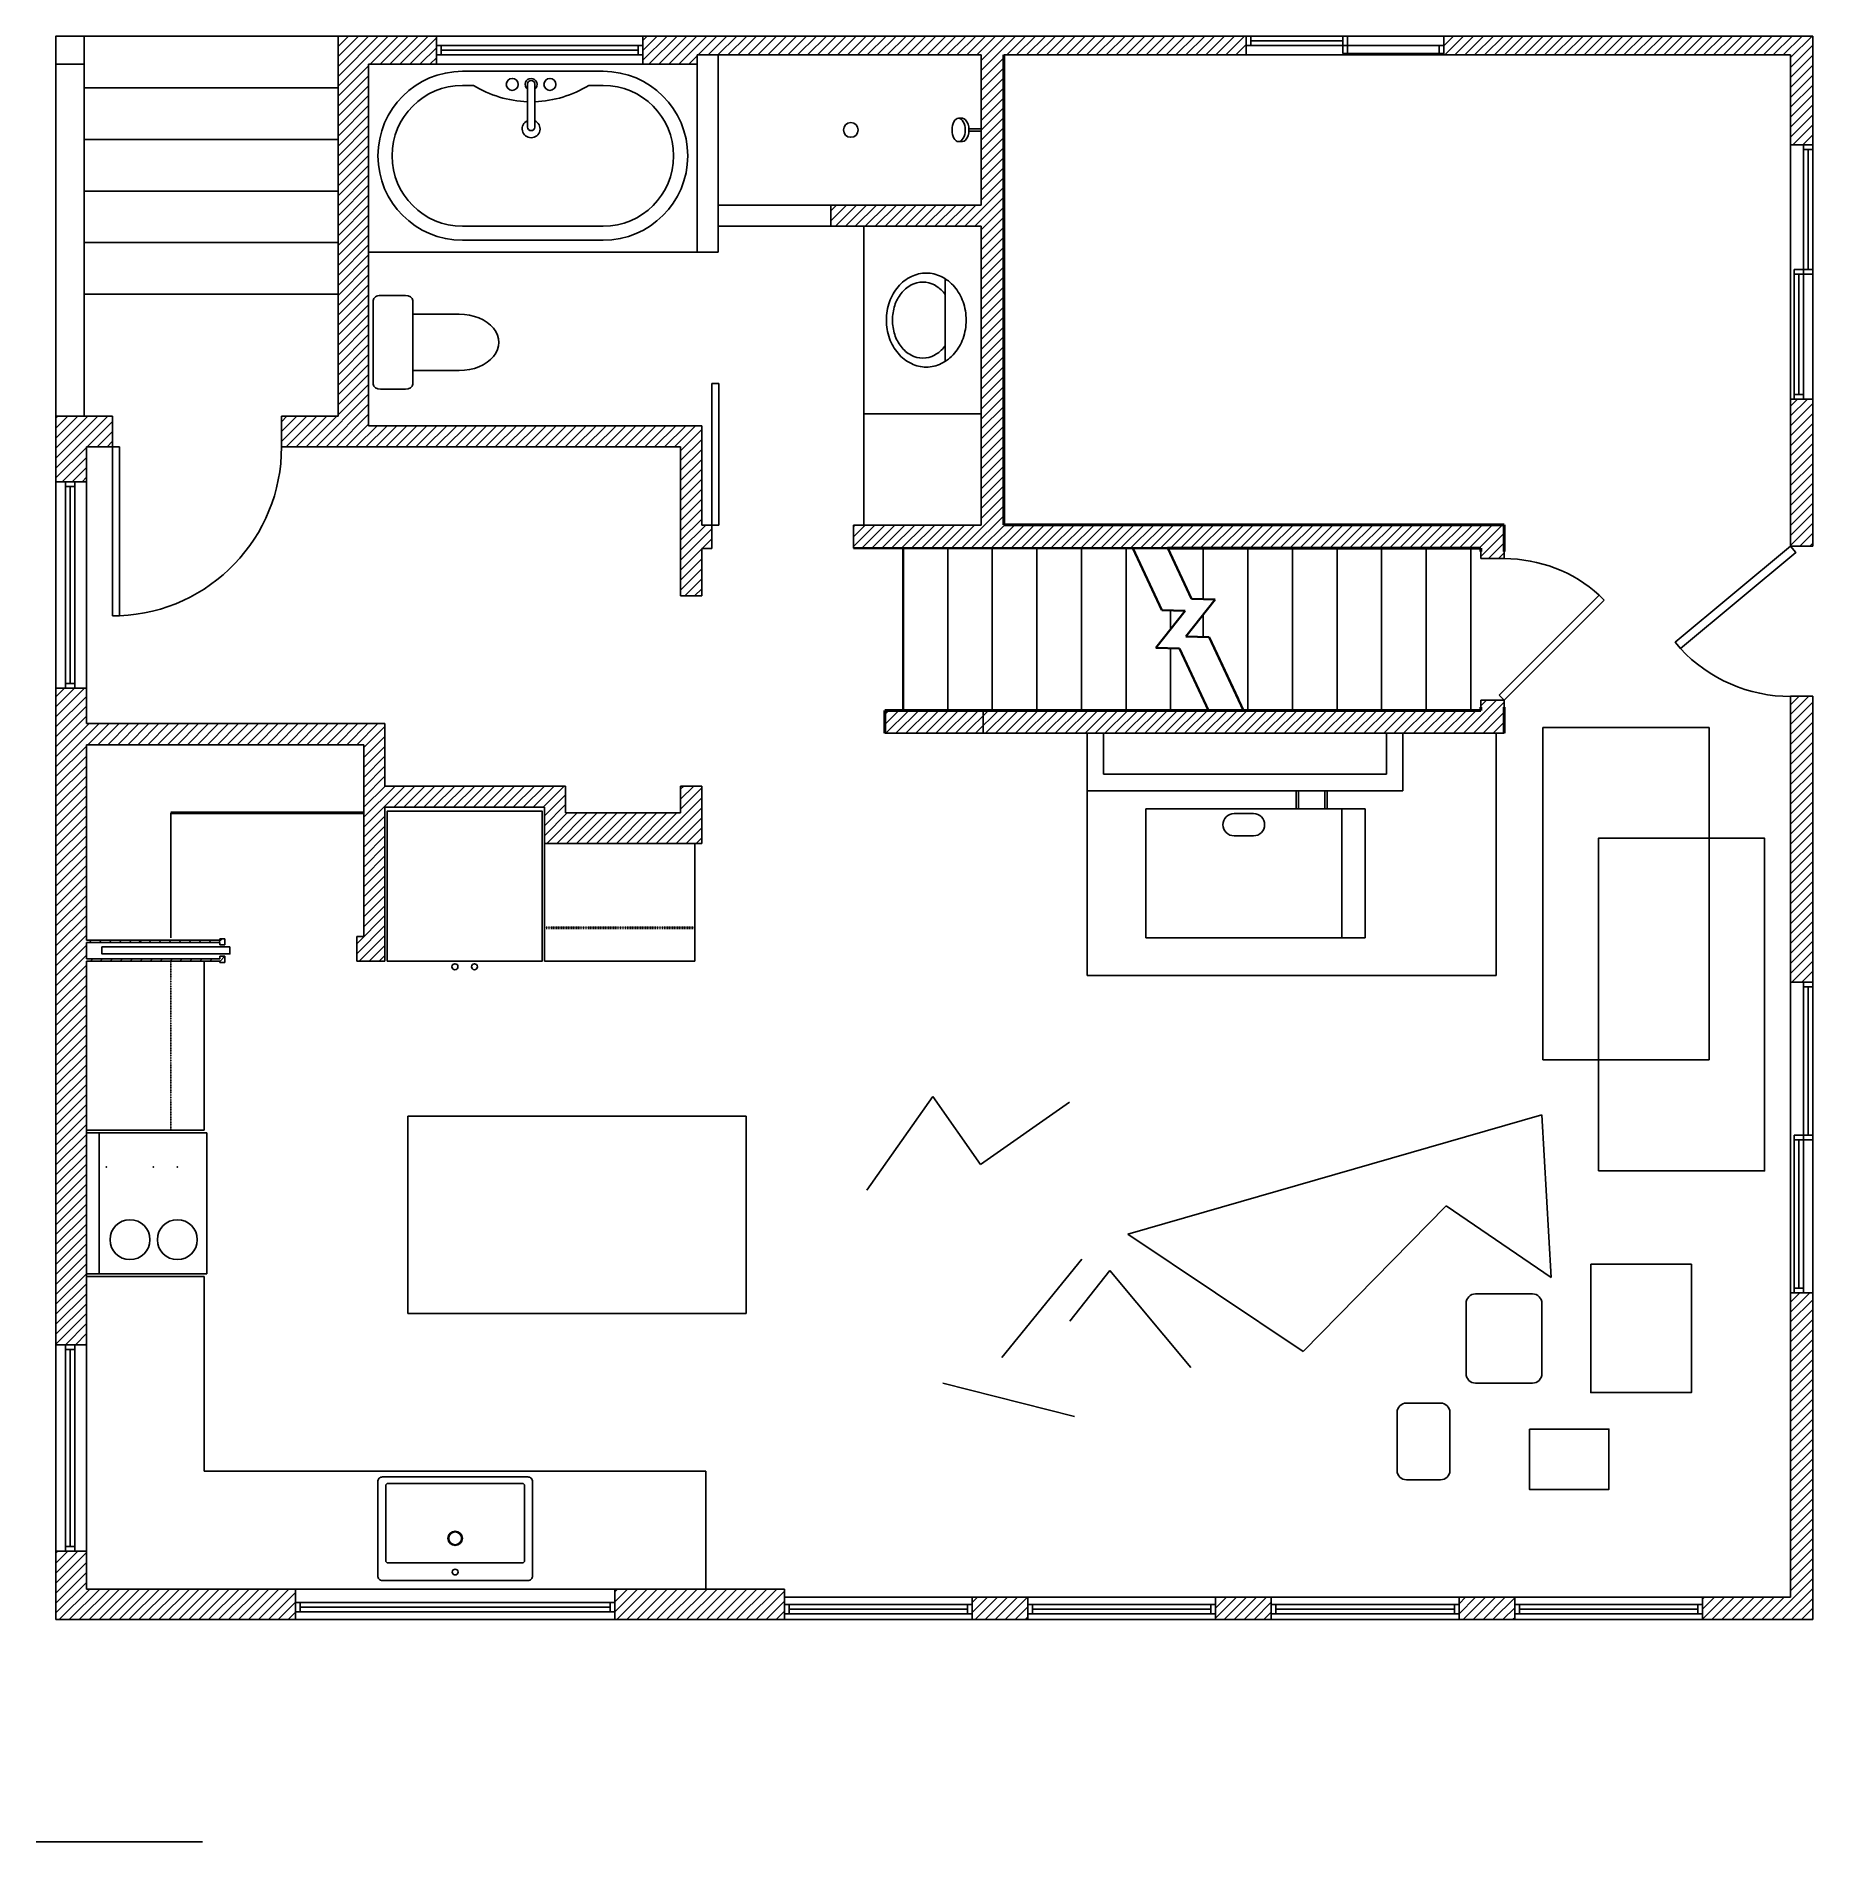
# Model space of a CAD drawing. Header units: centimetres. Extents: x 0 to 962, y 0 to 977.
import ezdxf

# ---------------------------------------------------------------- set-up
doc = ezdxf.new("R2010")
doc.units = ezdxf.units.CM
doc.header["$MEASUREMENT"] = 0
doc.linetypes.add('HIDDEN2', pattern=[0.1875, 0.125, -0.0625])
for name, color, linetype in [('Brick', 22, 'Continuous'), ('Cabinets', 3, 'Continuous'), ('Deck', 40, 'Continuous'), ('Doors', 30, 'Continuous'), ('Equipment', 8, 'Continuous'), ('Fixtures', 5, 'Continuous'), ('Furniture', 1, 'Continuous'), ('Poche', 9, 'Continuous'), ('Shelves', 171, 'Continuous'), ('Stairs', 6, 'Continuous'), ('Tile', 30, 'Continuous'), ('Upper', 161, 'Continuous'), ('Walls', 7, 'Continuous'), ('Windows', 140, 'Continuous')]:
    doc.layers.add(name, color=color, linetype=linetype)

msp = doc.modelspace()

# ---------------------------------------------------------------- hatches: boundary and pattern name
at = {"layer": 'Poche', "transparency": 33554687}
h = msp.add_hatch(dxfattribs=at)
h.set_pattern_fill('ANSI31', color=256, scale=30.48)
h.paths.add_polyline_path([(140.42, 136.81), (27.25, 136.81), (27.25, 157.32), (10.74, 157.32), (10.74, 120.3), (135.34, 120.3), (140.42, 120.3)])
h.paths.add_polyline_path([(405.04, 136.81), (313.14, 136.81), (313.14, 120.3), (339.98, 120.3), (405.04, 120.3)])
h.paths.add_polyline_path([(536.75, 132.37), (506.64, 132.37), (506.64, 120.3), (536.75, 120.3)])
h.paths.add_polyline_path([(668.47, 132.37), (638.35, 132.37), (638.35, 120.3), (668.47, 120.3)])
h.paths.add_polyline_path([(800.18, 132.37), (770.07, 132.37), (770.07, 120.3), (800.18, 120.3)])
h.paths.add_polyline_path([(961.57, 297.18), (949.5, 297.18), (949.5, 132.37), (901.78, 132.37), (901.78, 120.3), (961.57, 120.3)])
h.paths.add_polyline_path([(961.57, 620), (949.5, 620), (949.5, 465.22), (957.23, 465.22), (961.57, 465.22)])
h.paths.add_polyline_path([(961.57, 780.81), (949.5, 780.81), (949.5, 701.28), (961.57, 701.28)])
h.paths.add_polyline_path([(961.57, 977.26), (761.86, 977.26), (761.86, 967.1), (949.5, 967.1), (949.5, 923.53), (949.5, 918.45), (961.57, 918.45)])
h.paths.add_polyline_path([(654.86, 977.26), (328.36, 977.26), (328.36, 962.02), (357.73, 962.02), (357.73, 967.1), (511.4, 967.1), (511.4, 885.82), (430.12, 885.82), (430.12, 874.39), (511.4, 874.39), (511.4, 772.79), (511.4, 712.61), (446.15, 712.61), (442.34, 712.61), (442.34, 700.09), (619.17, 700.09), (781.86, 700.09), (781.86, 698.3), (781.86, 694.49), (794.56, 694.49), (794.56, 698.3), (794.56, 712.79), (523.66, 712.79), (523.66, 967.1), (654.86, 967.1)])
h.paths.add_polyline_path([(179.93, 962.02), (216.6, 962.02), (216.6, 977.26), (163.42, 977.26), (163.42, 771.52), (132.8, 771.52), (132.8, 755.01), (348.79, 755.01), (348.79, 674.28), (360.27, 674.28), (360.27, 699.91), (365.74, 699.91), (365.74, 712.61), (360.27, 712.61), (360.27, 766.44), (179.93, 766.44)])
h.paths.add_polyline_path([(41.36, 771.52), (10.74, 771.52), (10.74, 736.07), (27.25, 736.07), (27.25, 755.01), (41.36, 755.01)])
h.paths.add_polyline_path([(794.56, 614.16), (794.56, 617.97), (781.86, 617.97), (781.86, 614.16), (781.86, 612.38), (512.62, 612.38), (512.62, 600), (794.56, 600)])
h.paths.add_polyline_path([(512.62, 612.38), (459.28, 612.38), (459.28, 600), (512.62, 600)])
h.paths.add_polyline_path([(226.55, 473.56), (226.79, 473.56), (226.79, 473.62), (226.55, 473.62)], flags=9)
h = msp.add_hatch(dxfattribs=at)
h.set_pattern_fill('ANSI31', color=256, scale=30.48)
h.paths.add_polyline_path([(27.25, 593.8), (177.34, 593.8), (177.34, 489.9), (173.53, 489.9), (173.53, 476.57), (188.77, 476.57), (188.77, 559.98), (275.13, 559.98), (275.13, 540.36), (360.22, 540.36), (360.22, 571.41), (348.79, 571.41), (348.79, 556.87), (286.56, 556.87), (286.56, 571.41), (188.77, 571.41), (188.77, 605.23), (27.25, 605.23), (27.25, 624.31), (10.74, 624.31), (10.74, 269.08), (27.25, 269.08), (27.25, 476.57), (99.36, 476.57), (99.36, 475.93), (102.18, 475.93), (102.18, 479.36), (99.36, 479.36), (99.36, 477.84), (27.25, 477.84), (27.25, 486.73), (99.36, 486.73), (99.36, 485.41), (102.18, 485.41), (102.18, 488.71), (99.36, 488.71), (99.36, 488), (27.25, 488)])

# ---------------------------------------------------------------- linework, layer by layer
at = {"layer": 'Brick'}
for p, q in [((568.79, 568.88), (568.79, 600)), ((577.68, 577.77), (577.68, 600)), ((730.75, 577.77), (730.75, 600)), ((739.64, 568.88), (739.64, 600)), ((577.68, 577.77), (730.75, 577.77)), ((568.79, 568.88), (739.64, 568.88))]:
    msp.add_line(p, q, dxfattribs=at)
at = {"layer": 'Cabinets'}
for p, q in [((447.9, 772.79), (447.9, 874.39)), ((447.9, 711.83), (447.9, 772.79)), ((511.4, 772.79), (447.9, 772.79)), ((275.13, 540.36), (275.13, 476.57)), ((356.49, 540.36), (356.49, 476.57)), ((91.03, 476.57), (91.03, 385.13)), ((275.13, 476.57), (356.49, 476.57)), ((201.13, 286.04), (201.13, 392.72)), ((201.13, 392.72), (384.35, 392.72)), ((384.35, 286.04), (384.35, 392.72)), ((91.03, 385.13), (27.25, 385.13)), ((91.03, 306.07), (27.25, 306.07)), ((91.03, 306.07), (91.03, 200.6)), ((384.35, 286.04), (201.13, 286.04)), ((91.03, 200.6), (362.53, 200.6)), ((362.53, 200.6), (362.53, 136.81))]:
    msp.add_line(p, q, dxfattribs=at)
at = {"layer": 'Deck'}
for p, q in [((163.42, 977.26), (25.98, 977.26)), ((10.74, 771.52), (10.74, 962.02)), ((25.98, 962.02), (26.05, 771.52)), ((163.42, 949.32), (25.98, 949.32)), ((163.42, 921.38), (25.99, 921.38)), ((163.42, 893.44), (26, 893.44)), ((163.42, 865.5), (26.01, 865.5)), ((163.42, 837.56), (26.02, 837.56))]:
    msp.add_line(p, q, dxfattribs=at)
msp.add_lwpolyline([(10.74, 962.02), (25.98, 962.02), (25.98, 977.26), (10.74, 977.26)], close=True, dxfattribs=at)
at = {"layer": 'Doors', "lineweight": 25}
for p, q in [((365.74, 789.21), (365.74, 712.61)), ((369.55, 789.21), (369.55, 712.61))]:
    msp.add_line(p, q, dxfattribs=at)
at = {"layer": 'Doors'}
for p, q in [((365.74, 789.21), (369.55, 789.21)), ((41.36, 663.57), (41.36, 755.01)), ((41.36, 755.01), (45.17, 755.01)), ((45.17, 755.01), (45.17, 663.57)), ((369.55, 712.61), (365.74, 712.61)), ((791.87, 620.67), (845.98, 674.77)), ((845.98, 674.77), (848.67, 672.08)), ((794.56, 617.97), (848.67, 672.08)), ((45.17, 663.57), (41.36, 663.57))]:
    msp.add_line(p, q, dxfattribs=at)
at = {"layer": 'Doors', "lineweight": 25}
msp.add_lwpolyline([(949.5, 701.28), (952.35, 697.86), (889.88, 645.85), (887.04, 649.27)], close=True, dxfattribs=at)
at = {"layer": 'Doors'}
msp.add_lwpolyline([(104.86, 484.37), (104.86, 480.56), (35.57, 480.56), (35.57, 484.37)], close=True, dxfattribs=at)
for centre, radius, start, end in [((41.42, 754.87), 91.37, 272.34814, 0.08961), ((949.5, 701.28), 81.4, 222.91154, 270)]:
    msp.add_arc(centre, radius, start, end, dxfattribs=at)
at = {"layer": 'Doors', "lineweight": 25, "extrusion": (0, 0, -1)}
msp.add_arc((-794.43, 617.26), 77.23, 90.09862, 131.86675, dxfattribs=at)
at = {"layer": 'Equipment'}
for p, q in [((681.92, 559.04), (681.92, 568.88)), ((683.19, 559.04), (683.19, 568.88)), ((697.5, 559.04), (697.5, 568.88)), ((698.77, 559.04), (698.77, 568.88)), ((706.62, 559.04), (719.32, 559.04)), ((719.32, 559.04), (719.32, 489.19)), ((719.32, 489.19), (706.62, 489.19)), ((92.33, 383.7), (27.25, 383.7)), ((34.17, 307.5), (34.17, 383.7)), ((92.33, 383.7), (92.33, 307.5)), ((27.25, 307.5), (92.33, 307.5))]:
    msp.add_line(p, q, dxfattribs=at)
for points in [[(190.04, 476.57), (273.86, 476.57), (273.86, 557.85), (190.04, 557.85)], [(600.57, 489.19), (706.62, 489.19), (706.62, 559.04), (600.57, 559.04)]]:
    msp.add_lwpolyline(points, close=True, dxfattribs=at)
for points in [[(658.83, 556.5), (648.35, 556.5)], [(648.35, 544.43), (658.83, 544.43)]]:
    msp.add_lwpolyline(points, dxfattribs=at)
for centre, radius in [((226.67, 473.59), 1.64), ((237.24, 473.59), 1.64), ((50.79, 325.91), 10.79), ((76.44, 325.91), 10.79)]:
    msp.add_circle(centre, radius, dxfattribs=at)
for centre, start, end in [((648.35, 550.47), 90, 270), ((658.83, 550.47), 270, 90)]:
    msp.add_arc(centre, 6.03, start, end, dxfattribs=at)
for p in [(38.09, 365.29), (63.49, 365.29), (76.44, 365.29)]:
    msp.add_point(p, dxfattribs=at)
at = {"layer": 'Fixtures'}
for p, q in [((499.26, 932.77), (501.26, 932.77)), ((499.26, 920.16), (501.26, 920.16)), ((511.4, 927.1), (504.79, 927.1)), ((511.4, 925.83), (504.79, 925.83)), ((228.99, 826.77), (203.8, 826.77)), ((228.99, 796.29), (203.8, 796.29)), ((189.23, 152.28), (189.23, 192.75)), ((190.5, 194.02), (263.06, 194.02)), ((264.33, 152.28), (264.33, 192.75)), ((263.06, 151.01), (190.5, 151.01))]:
    msp.add_line(p, q, dxfattribs=at)
at = {"layer": 'Fixtures', "linetype": 'ByBlock', "lineweight": -2}
for p, q in [((492.03, 845.91), (492.03, 801.28)), ((182.47, 834.14), (182.47, 788.92)), ((199.9, 836.93), (186.37, 836.93)), ((203.8, 788.92), (203.8, 834.14)), ((186.37, 786.13), (199.9, 786.13))]:
    msp.add_line(p, q, dxfattribs=at)
at = {"layer": 'Fixtures'}
for points in [[(306.93, 866.77, 1), (306.93, 958.21), (230.73, 958.21, 1), (230.73, 866.77)], [(266.15, 197.52), (187.41, 197.52, 0.414214), (184.87, 194.98), (184.87, 144.01, 0.414214), (187.41, 141.47), (266.15, 141.47, 0.414214), (268.69, 144.01), (268.69, 194.98, 0.414214)]]:
    msp.add_lwpolyline(points, format="xyb", close=True, dxfattribs=at)
msp.add_lwpolyline([(236.68, 950.59), (230.73, 950.59, 1), (230.73, 874.39), (306.93, 874.39, 1), (306.93, 950.59), (299.12, 950.59)], format="xyb", dxfattribs=at)
for points in [[(265.93, 951.32), (265.93, 928.07)], [(269.87, 928.07), (269.87, 951.32)]]:
    msp.add_lwpolyline(points, dxfattribs=at)
at = {"layer": 'Fixtures', "linetype": 'ByBlock', "lineweight": -2}
msp.add_lwpolyline([(503.31, 823.59, 0.084678), (501.62, 833.51, 0.091657), (496.99, 841.58, 0.103632), (489.81, 847.16, 0.114047), (481.73, 849.03, 0.114047), (473.66, 847.16, 0.103632), (466.48, 841.58, 0.091657), (461.85, 833.51, 0.084678), (460.16, 823.59, 0.084678), (461.85, 813.68, 0.091657), (466.48, 805.61, 0.103632), (473.66, 800.03, 0.114047), (481.73, 798.16, 0.114047), (489.81, 800.03, 0.103632), (496.99, 805.61, 0.091657), (501.62, 813.68, 0.084678)], format="xyb", close=True, dxfattribs=at)
for points in [[(479.88, 844.17, 0.123658), (473.59, 842.59, 0.105604), (468.08, 837.92, 0.087242), (464.69, 831.48, 0.077585), (463.46, 823.59, 0.077585), (464.69, 815.71, 0.087242), (468.08, 809.27, 0.105604), (473.59, 804.6, 0.123658), (479.88, 803.02, 0.123658), (486.17, 804.6, 0.105604), (491.68, 809.27, 0.00701), (492.03, 809.74, 0.077585)], [(492.03, 837.45, 0.00701), (491.68, 837.92, 0.105604), (486.17, 842.59, 0.123658), (479.88, 844.17, 0.123658)]]:
    msp.add_lwpolyline(points, format="xyb", dxfattribs=at)
at = {"layer": 'Fixtures'}
for centre, radius in [((257.72, 951.14), 3.25), ((278.08, 951.14), 3.25), ((440.91, 926.46), 3.97), ((226.78, 164.29), 3.89), ((226.78, 164.29), 3.44), ((226.78, 146.03), 1.59)]:
    msp.add_circle(centre, radius, dxfattribs=at)
for centre, radius, start, end in [((267.9, 1001.26), 59.51, 238.35573, 268.10498), ((267.9, 951.14), 3.25, 307.20691, 232.79309), ((267.9, 951.32), 1.97, 0, 180), ((267.9, 1001.26), 59.51, 271.89502, 301.64427), ((267.9, 927.08), 4.83, 114.06796, 65.93204), ((267.9, 928.07), 1.97, 180, 0), ((190.5, 192.75), 1.27, 90, 180), ((263.06, 192.75), 1.27, 0, 90), ((190.5, 152.28), 1.27, 180, 270), ((263.06, 152.28), 1.27, 270, 0)]:
    msp.add_arc(centre, radius, start, end, dxfattribs=at)
msp.add_ellipse((499.26, 926.46), major_axis=(0, -6.31), ratio=0.562979, dxfattribs=at)
msp.add_ellipse((501.26, 926.46), major_axis=(0, -6.31), ratio=0.562979, start_param=6.283185, end_param=9.424778, dxfattribs=at)
at = {"layer": 'Fixtures', "linetype": 'ByBlock', "lineweight": -2}
for centre, major_axis, start_param, end_param in [((186.37, 834.14), (3.9, 0), 1.570796, 3.141593), ((199.9, 834.14), (-3.9, 0), 3.141593, 4.712389), ((228.99, 811.53), (-21.34, 0), 1.570796, 4.712389), ((186.37, 788.92), (-3.9, 0), 0, 1.570796), ((199.9, 788.92), (3.9, 0), -1.570796, 0)]:
    msp.add_ellipse(centre, major_axis=major_axis, ratio=0.714286, start_param=start_param, end_param=end_param, dxfattribs=at)
at = {"layer": 'Furniture'}
for p, q in [((905.44, 603.15), (815.44, 603.15)), ((815.44, 603.15), (815.44, 423.15)), ((905.44, 423.15), (905.44, 603.15)), ((815.44, 423.15), (905.44, 423.15)), ((449.52, 352.68), (485.26, 403.4)), ((485.26, 403.4), (511.16, 366.66)), ((511.16, 366.66), (559.34, 400.3)), ((814.8, 393.5), (590.76, 328.98)), ((819.97, 305.44), (814.8, 393.5)), ((685.67, 265.44), (763.15, 344.15)), ((763.15, 344.15), (819.97, 305.44)), ((590.76, 328.98), (685.67, 265.44)), ((522.65, 262.21), (565.91, 315.44)), ((559.45, 281.89), (581.08, 309.31)), ((581.08, 309.31), (624.98, 256.73)), ((490.69, 248.34), (562.03, 230.28)), ((0, 0), (90, 0))]:
    msp.add_line(p, q, dxfattribs=at)
for points in [[(845.46, 363.16), (935.46, 363.16), (935.46, 543.16), (845.46, 543.16)], [(841.36, 312.6), (895.84, 312.6), (895.84, 243.14), (841.36, 243.14)], [(808.16, 223.44), (851.22, 223.44), (851.22, 190.78), (808.16, 190.78)]]:
    msp.add_lwpolyline(points, close=True, dxfattribs=at)
for points in [[(773.92, 291.53, -0.414214), (778.92, 296.53), (809.9, 296.53, -0.414214), (814.9, 291.53), (814.9, 253.32, -0.414214), (809.9, 248.32), (778.92, 248.32, -0.414214), (773.92, 253.32)], [(736.57, 232.44, -0.414214), (741.57, 237.44), (760.1, 237.44, -0.414214), (765.1, 232.44), (765.1, 200.96, -0.414214), (760.1, 195.96), (741.57, 195.96, -0.414214), (736.57, 200.96)]]:
    msp.add_lwpolyline(points, format="xyb", close=True, dxfattribs=at)
at = {"layer": 'Shelves'}
msp.add_line((72.97, 489.27), (72.97, 556.97), dxfattribs=at)
at = {"layer": 'Shelves', "lineweight": 50}
msp.add_line((72.97, 556.97), (177.34, 556.97), dxfattribs=at)
at = {"layer": 'Stairs'}
msp.add_line((469.21, 612.38), (469.21, 700.09), dxfattribs=at)
at = {"layer": 'Stairs', "lineweight": 35}
for p, q in [((469.21, 700.09), (469.21, 612.38)), ((609.15, 666.59), (593.54, 700.09)), ((625.26, 672.74), (612.5, 700.09)), ((606.04, 646.22), (621.93, 666.24)), ((621.93, 666.24), (609.15, 666.59)), ((622.14, 652.38), (638.03, 672.4)), ((638.03, 672.4), (625.26, 672.74)), ((618.82, 645.87), (606.04, 646.22)), ((634.44, 612.38), (618.82, 645.87)), ((634.92, 652.03), (622.14, 652.38)), ((650.54, 618.53), (634.92, 652.03)), ((653.4, 612.38), (634.92, 652.03))]:
    msp.add_line(p, q, dxfattribs=at)
at = {"layer": 'Stairs', "lineweight": 25}
msp.add_line((613.99, 666.46), (613.99, 656.23), dxfattribs=at)
at = {"layer": 'Stairs', "linetype": 'Continuous', "lineweight": 25, "extrusion": (1, -4.30225e-16, 0), "elevation": 469.21}
msp.add_lwpolyline([(698.18, 0), (614.28, 0)], dxfattribs=at)
at = {"layer": 'Stairs', "lineweight": 25}
for points in [[(493.34, 700.09), (493.34, 612.38)], [(517.47, 700.09), (517.47, 612.38)], [(541.6, 700.09), (541.6, 612.38)], [(565.73, 700.09), (565.73, 612.38)], [(631.65, 700.09), (631.65, 672.57)], [(655.78, 700.09), (655.78, 612.38)], [(679.91, 700.09), (679.91, 612.38)], [(704.04, 700.09), (704.04, 612.38)], [(728.17, 700.09), (728.17, 612.38)], [(752.3, 700.09), (752.3, 612.38)], [(631.65, 664.36), (631.65, 652.12)]]:
    msp.add_lwpolyline(points, dxfattribs=at)
at = {"layer": 'Stairs', "linetype": 'Continuous', "lineweight": 25, "extrusion": (1, 0, 0)}
for points, elevation in [([(700.09, 0), (612.38, 0)], 589.86), ([(700.09, 0), (612.38, 0)], 776.43), ([(646.01, 0), (612.38, 0)], 613.99)]:
    msp.add_lwpolyline(points, dxfattribs=dict(at, elevation=elevation))
at = {"layer": 'Tile'}
for p, q in [((357.73, 962.02), (357.73, 860.42)), ((369.16, 967.1), (369.16, 860.42)), ((430.12, 885.82), (369.16, 885.82)), ((430.12, 874.39), (369.16, 874.39)), ((360.27, 860.42), (179.93, 860.42)), ((357.73, 860.42), (369.16, 860.42)), ((790.08, 468.87), (790.08, 600)), ((568.79, 568.88), (568.79, 468.87)), ((568.79, 468.87), (790.08, 468.87))]:
    msp.add_line(p, q, dxfattribs=at)
at = {"layer": 'Upper', "linetype": 'HIDDEN2', "lineweight": 50}
msp.add_line((356.49, 494.64), (275.13, 494.64), dxfattribs=at)
at = {"layer": 'Upper', "linetype": 'HIDDEN2'}
msp.add_line((72.97, 385.13), (72.97, 476.57), dxfattribs=at)
at = {"layer": 'Walls'}
for p, q in [((163.42, 771.52), (163.42, 977.26)), ((163.42, 977.26), (961.57, 977.26)), ((961.57, 977.26), (961.57, 918.45)), ((357.73, 962.02), (179.93, 962.02)), ((179.93, 962.02), (179.93, 766.44)), ((511.4, 967.1), (357.73, 967.1)), ((357.73, 967.1), (357.73, 962.02)), ((511.4, 885.82), (511.4, 967.1)), ((523.66, 967.1), (949.5, 967.1)), ((949.5, 967.1), (949.5, 923.53)), ((949.5, 923.53), (949.5, 701.28)), ((961.57, 918.45), (961.57, 701.28)), ((511.4, 885.82), (430.12, 885.82)), ((430.12, 885.82), (430.12, 874.39)), ((511.4, 874.39), (430.12, 874.39)), ((447.9, 874.39), (511.4, 874.39)), ((511.4, 712.61), (511.4, 874.39)), ((511.4, 874.39), (511.4, 772.79)), ((10.74, 771.52), (10.74, 120.3)), ((41.36, 771.52), (10.74, 771.52)), ((163.42, 771.52), (132.8, 771.52)), ((179.93, 766.44), (360.27, 766.44)), ((360.27, 766.44), (360.27, 712.61)), ((27.25, 755.01), (27.25, 605.23)), ((41.36, 755.01), (27.25, 755.01)), ((348.79, 755.01), (132.8, 755.01)), ((348.79, 755.01), (348.79, 674.28)), ((511.4, 712.61), (446.15, 712.61)), ((949.5, 706.36), (949.5, 705.09)), ((949.5, 706.36), (949.5, 705.09)), ((949.5, 706.36), (949.5, 705.09)), ((949.5, 706.36), (949.5, 705.09)), ((949.5, 706.36), (949.5, 705.09)), ((360.27, 699.91), (360.27, 674.28)), ((348.79, 674.28), (360.27, 674.28)), ((791.87, 620.67), (794.56, 617.97)), ((949.5, 620), (949.5, 132.37)), ((949.5, 616.19), (949.5, 614.92)), ((949.5, 616.19), (949.5, 614.92)), ((949.5, 616.19), (949.5, 614.92)), ((949.5, 616.19), (949.5, 614.92)), ((949.5, 616.19), (949.5, 614.92)), ((961.57, 620), (961.57, 120.3)), ((512.62, 600), (512.62, 612.38)), ((27.25, 605.23), (188.77, 605.23)), ((188.77, 605.23), (188.77, 571.41)), ((512.62, 600), (459.28, 600)), ((512.62, 600), (794.56, 600)), ((554.79, 600), (557.33, 600)), ((557.33, 600), (554.79, 600)), ((740.94, 600), (738.4, 600)), ((738.4, 600), (740.94, 600)), ((27.25, 593.8), (27.25, 488)), ((27.25, 593.8), (177.34, 593.8)), ((177.34, 593.8), (177.34, 489.9)), ((188.77, 571.41), (286.56, 571.41)), ((286.56, 571.41), (286.56, 556.87)), ((348.79, 571.41), (348.79, 556.87)), ((348.79, 571.41), (360.22, 571.41)), ((360.22, 571.41), (360.22, 540.36)), ((188.77, 559.98), (275.13, 559.98)), ((188.77, 559.98), (188.77, 476.57)), ((275.13, 559.98), (275.13, 540.36)), ((286.56, 556.87), (348.79, 556.87)), ((275.13, 540.36), (348.79, 540.36)), ((275.13, 540.36), (360.22, 540.36)), ((102.18, 488.71), (99.36, 488.71)), ((99.36, 488.71), (99.36, 488)), ((102.18, 485.41), (102.18, 488.71)), ((177.34, 489.9), (173.53, 489.9)), ((173.53, 489.9), (173.53, 476.57)), ((27.25, 488), (99.36, 488)), ((27.25, 486.73), (99.36, 486.73)), ((27.25, 486.73), (27.25, 477.84)), ((99.36, 486.73), (99.36, 485.41)), ((102.18, 485.41), (99.36, 485.41)), ((102.18, 479.36), (99.36, 479.36)), ((99.36, 479.36), (99.36, 477.84)), ((102.18, 475.93), (102.18, 479.36)), ((27.25, 477.84), (99.36, 477.84)), ((27.25, 476.57), (27.25, 136.81)), ((27.25, 476.57), (99.36, 476.57)), ((99.36, 476.57), (99.36, 475.93)), ((99.36, 475.93), (102.18, 475.93)), ((173.53, 476.57), (188.77, 476.57)), ((27.25, 136.81), (405.04, 136.81)), ((405.04, 132.37), (949.5, 132.37)), ((10.74, 120.3), (135.34, 120.3)), ((135.34, 120.3), (339.98, 120.3)), ((318.22, 120.3), (961.57, 120.3))]:
    msp.add_line(p, q, dxfattribs=at)
at = {"layer": 'Walls', "lineweight": 25}
for p, q in [((211.52, 977.26), (216.6, 977.26)), ((216.6, 977.26), (216.6, 962.02)), ((333.44, 977.26), (328.36, 977.26)), ((328.36, 977.26), (328.36, 962.02)), ((649.78, 977.26), (654.86, 977.26)), ((654.86, 977.26), (654.86, 967.1)), ((766.94, 977.26), (761.86, 977.26)), ((761.86, 977.26), (761.86, 967.1)), ((216.6, 962.02), (211.52, 962.02)), ((328.36, 962.02), (333.44, 962.02)), ((654.86, 967.1), (649.78, 967.1)), ((761.86, 967.1), (766.94, 967.1)), ((949.5, 918.45), (949.5, 923.53)), ((961.57, 923.53), (961.57, 918.45)), ((961.57, 918.45), (949.5, 918.45)), ((961.57, 780.81), (949.5, 780.81)), ((37.55, 771.52), (41.36, 771.52)), ((41.36, 771.52), (41.36, 755.01)), ((132.8, 771.52), (132.8, 755.01)), ((41.36, 755.01), (37.55, 755.01)), ((132.8, 755.01), (136.61, 755.01)), ((10.74, 736.07), (10.74, 741.15)), ((27.25, 736.07), (10.74, 736.07)), ((27.25, 741.15), (27.25, 736.07)), ((360.27, 712.61), (365.74, 712.61)), ((365.74, 712.61), (365.74, 699.91)), ((446.15, 712.61), (442.34, 712.61)), ((442.34, 712.61), (442.34, 700.09)), ((949.5, 705.09), (949.5, 701.28)), ((949.5, 705.09), (949.5, 701.28)), ((949.5, 705.09), (949.5, 701.28)), ((949.5, 705.09), (949.5, 701.28)), ((949.5, 705.09), (949.5, 701.28)), ((961.57, 701.28), (961.57, 705.09)), ((961.57, 701.28), (961.57, 705.09)), ((961.57, 701.28), (961.57, 705.09)), ((961.57, 701.28), (961.57, 705.09)), ((961.57, 701.28), (961.57, 705.09)), ((365.74, 699.91), (360.27, 699.91)), ((781.86, 694.49), (781.86, 698.3)), ((794.56, 694.49), (781.86, 694.49)), ((794.56, 698.3), (794.56, 694.49)), ((949.5, 701.28), (961.57, 701.28)), ((949.5, 701.28), (961.57, 701.28)), ((949.5, 701.28), (961.57, 701.28)), ((949.5, 701.28), (961.57, 701.28)), ((949.5, 701.28), (961.57, 701.28)), ((10.74, 624.31), (10.74, 619.23)), ((27.25, 624.31), (10.74, 624.31)), ((27.25, 619.23), (27.25, 624.31)), ((781.86, 617.97), (781.86, 614.16)), ((794.56, 617.97), (781.86, 617.97)), ((794.56, 614.16), (794.56, 617.97)), ((949.5, 616.19), (949.5, 620)), ((949.5, 620), (961.57, 620)), ((949.5, 616.19), (949.5, 620)), ((949.5, 620), (961.57, 620)), ((949.5, 616.19), (949.5, 620)), ((949.5, 620), (961.57, 620)), ((949.5, 616.19), (949.5, 620)), ((949.5, 620), (961.57, 620)), ((949.5, 616.19), (949.5, 620)), ((949.5, 620), (961.57, 620)), ((961.57, 620), (961.57, 616.19)), ((961.57, 620), (961.57, 616.19)), ((961.57, 620), (961.57, 616.19)), ((961.57, 620), (961.57, 616.19)), ((961.57, 620), (961.57, 616.19)), ((957.23, 465.22), (949.5, 465.22)), ((955.62, 465.22), (961.57, 465.22)), ((961.57, 297.18), (949.5, 297.18)), ((955.62, 297.18), (950.54, 297.18)), ((10.74, 269.08), (10.74, 274.16)), ((27.25, 274.16), (27.25, 269.08)), ((27.25, 269.08), (10.74, 269.08)), ((10.74, 157.32), (10.74, 152.24)), ((27.25, 157.32), (10.74, 157.32)), ((27.25, 152.24), (27.25, 157.32)), ((135.34, 136.81), (140.42, 136.81)), ((140.42, 136.81), (140.42, 120.3)), ((318.22, 136.81), (313.14, 136.81)), ((313.14, 136.81), (313.14, 120.3)), ((405.04, 136.81), (405.04, 120.3)), ((506.64, 132.37), (506.64, 120.3)), ((536.75, 132.37), (536.75, 120.3)), ((638.35, 132.37), (638.35, 120.3)), ((668.47, 132.37), (668.47, 120.3)), ((770.07, 132.37), (770.07, 120.3)), ((795.1, 132.37), (800.18, 132.37)), ((800.18, 132.37), (800.18, 120.3)), ((906.86, 132.37), (901.78, 132.37)), ((901.78, 132.37), (901.78, 120.3)), ((140.42, 120.3), (135.34, 120.3)), ((313.14, 120.3), (318.22, 120.3)), ((405.04, 120.3), (399.96, 120.3)), ((506.64, 120.3), (511.72, 120.3)), ((536.75, 120.3), (531.67, 120.3)), ((638.35, 120.3), (643.43, 120.3)), ((668.47, 120.3), (663.39, 120.3)), ((770.07, 120.3), (775.15, 120.3)), ((800.18, 120.3), (795.1, 120.3)), ((901.78, 120.3), (906.86, 120.3))]:
    msp.add_line(p, q, dxfattribs=at)
at = {"layer": 'Walls', "lineweight": 50}
for p, q in [((523.66, 712.79), (523.66, 967.1)), ((523.66, 712.79), (794.56, 712.79)), ((794.56, 698.3), (794.56, 712.79)), ((612.26, 700.09), (781.86, 700.09)), ((781.86, 700.09), (781.86, 698.3)), ((781.86, 612.38), (459.28, 612.38)), ((459.28, 612.38), (459.28, 600)), ((469.21, 612.38), (468.81, 612.38)), ((781.86, 614.16), (781.86, 612.38)), ((794.56, 600), (794.56, 614.16))]:
    msp.add_line(p, q, dxfattribs=at)
at = {"layer": 'Walls', "lineweight": 35}
msp.add_line((442.34, 700.09), (619.17, 700.09), dxfattribs=at)
at = {"layer": 'Walls', "lineweight": 18}
for p, q in [((949.5, 292.1), (949.5, 470.3)), ((961.57, 292.1), (961.57, 470.3))]:
    msp.add_line(p, q, dxfattribs=at)
at = {"layer": 'Windows', "lineweight": 25}
for p, q in [((328.36, 972.18), (216.6, 972.18)), ((219.14, 969.64), (325.82, 969.64)), ((325.82, 972.18), (325.82, 967.1)), ((654.86, 977.26), (709.63, 977.26)), ((654.86, 972.18), (761.86, 972.18)), ((657.4, 977.26), (657.4, 972.18)), ((707.09, 974.72), (657.4, 974.72)), ((707.25, 967.88), (707.25, 977.26)), ((709.63, 967.88), (707.25, 967.88)), ((709.63, 967.88), (709.63, 977.26)), ((759.32, 972.18), (759.32, 967.88)), ((761.86, 967.88), (759.32, 967.88)), ((216.6, 967.1), (328.36, 967.1)), ((956.49, 780.81), (956.49, 918.45)), ((961.57, 915.91), (956.49, 915.91)), ((959.03, 850.9), (959.03, 915.91)), ((961.57, 918.45), (961.57, 848.36)), ((951.41, 780.81), (951.41, 850.9)), ((951.41, 850.9), (961.57, 850.9)), ((951.41, 848.36), (961.57, 848.36)), ((953.95, 783.35), (953.95, 848.36)), ((956.49, 783.35), (951.41, 783.35)), ((15.82, 736.07), (15.82, 624.31)), ((18.36, 733.53), (18.36, 626.85)), ((20.9, 624.31), (20.9, 736.07)), ((20.9, 626.85), (15.82, 626.85)), ((956.49, 379.93), (956.49, 465.22)), ((961.57, 462.68), (956.49, 462.68)), ((959.03, 382.47), (959.03, 462.68)), ((961.57, 465.22), (961.57, 379.93)), ((951.41, 297.18), (951.41, 382.47)), ((951.41, 382.47), (956.49, 382.47)), ((961.57, 382.47), (956.49, 382.47)), ((956.49, 382.47), (956.49, 297.18)), ((956.49, 379.93), (951.41, 379.93)), ((953.95, 299.72), (953.95, 379.93)), ((961.57, 379.93), (956.49, 379.93)), ((956.49, 299.72), (951.41, 299.72)), ((15.82, 269.08), (15.82, 157.32)), ((18.36, 266.54), (18.36, 159.86)), ((20.9, 157.32), (20.9, 269.08)), ((20.9, 159.86), (15.82, 159.86)), ((313.14, 129.55), (140.42, 129.55)), ((310.6, 129.55), (310.6, 124.47)), ((506.64, 128.56), (405.04, 128.56)), ((504.1, 128.56), (504.1, 123.48)), ((638.35, 128.56), (536.75, 128.56)), ((635.81, 128.56), (635.81, 123.48)), ((770.07, 128.56), (668.47, 128.56)), ((767.53, 128.56), (767.53, 123.48)), ((901.78, 128.56), (800.18, 128.56)), ((899.24, 128.56), (899.24, 123.48)), ((140.42, 124.47), (313.14, 124.47)), ((142.96, 127.01), (310.6, 127.01)), ((405.04, 123.48), (506.64, 123.48)), ((407.58, 126.02), (504.1, 126.02)), ((536.75, 123.48), (638.35, 123.48)), ((539.29, 126.02), (635.81, 126.02)), ((668.47, 123.48), (770.07, 123.48)), ((671.01, 126.02), (767.53, 126.02)), ((800.18, 123.48), (901.78, 123.48)), ((802.72, 126.02), (899.24, 126.02))]:
    msp.add_line(p, q, dxfattribs=at)
at = {"layer": 'Windows'}
for p, q in [((219.14, 972.18), (219.14, 967.1)), ((709.63, 967.88), (759.32, 967.88)), ((20.9, 733.53), (15.82, 733.53)), ((20.9, 266.54), (15.82, 266.54)), ((142.96, 129.55), (142.96, 124.47)), ((407.58, 128.56), (407.58, 123.48)), ((539.29, 128.56), (539.29, 123.48)), ((671.01, 128.56), (671.01, 123.48)), ((802.72, 128.56), (802.72, 123.48))]:
    msp.add_line(p, q, dxfattribs=at)

doc.saveas('drawing.dxf')
